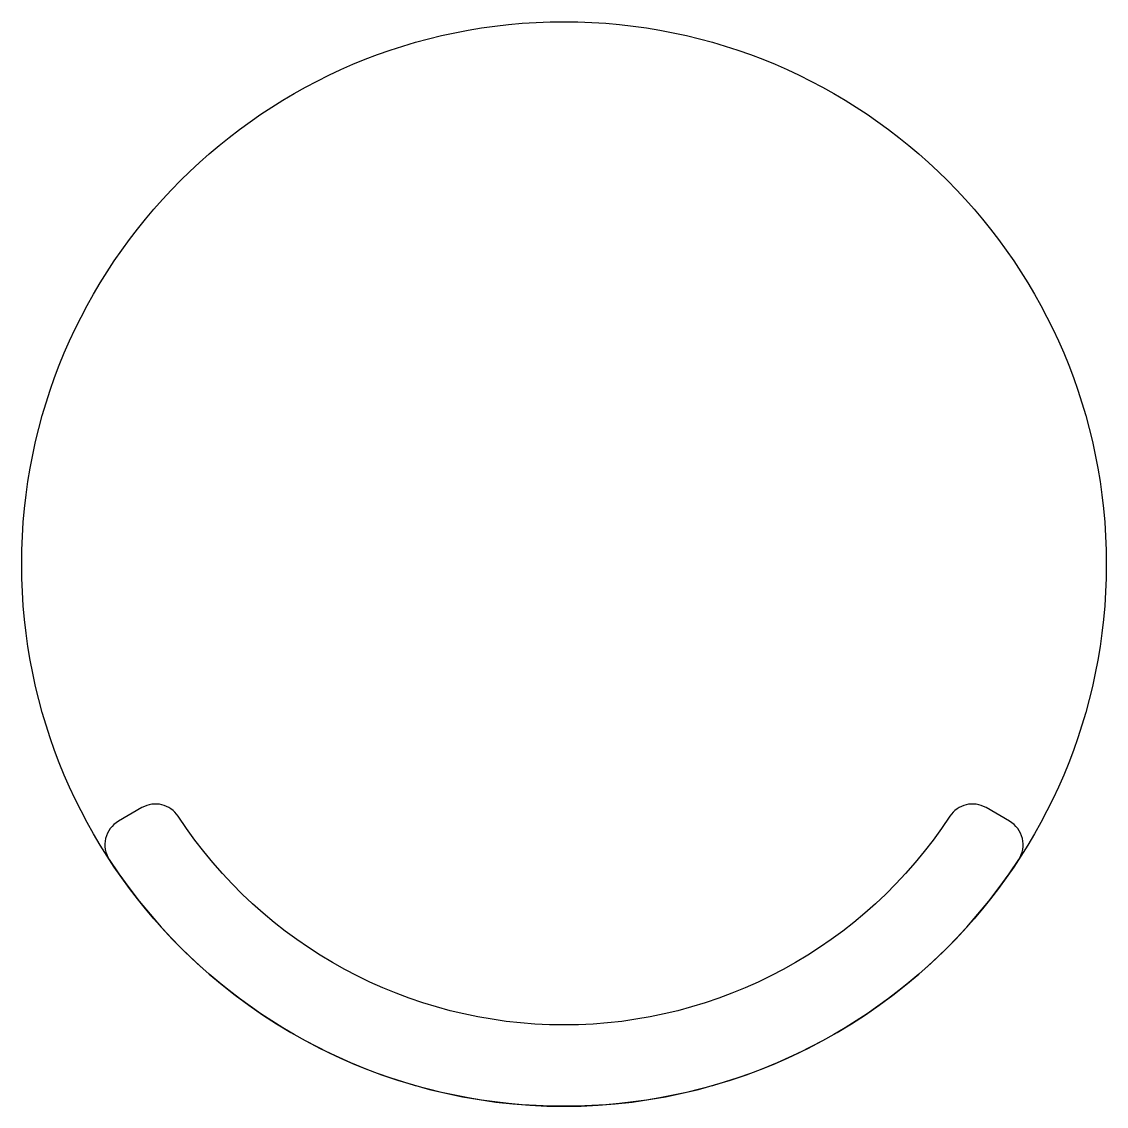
# Model space of a CAD drawing. Extents: x 7.6 to 8, y 4.593 to 4.993.
import ezdxf

# ---------------------------------------------------------------- set-up
doc = ezdxf.new("R2010")
doc.units = 0
doc.header["$LTSCALE"] = 0.5
doc.layers.get('0').update_dxf_attribs({"linetype": 'CONTINUOUS'})

msp = doc.modelspace()

# ---------------------------------------------------------------- linework, layer by layer
at = {"color": 0}
msp.add_lwpolyline([(7.64462, 4.70301), (7.63594, 4.698, 0.429722), (7.63256, 4.68389, 0.542764), (7.96796, 4.68389, 0.429722), (7.96458, 4.698), (7.9559, 4.70301, 0.398025), (7.94253, 4.69982, -0.54087), (7.65799, 4.69982, 0.398025)], format="xyb", close=True, dxfattribs=at)
msp.add_circle((7.80026, 4.79287), 0.2, dxfattribs=at)

doc.saveas('drawing.dxf')
